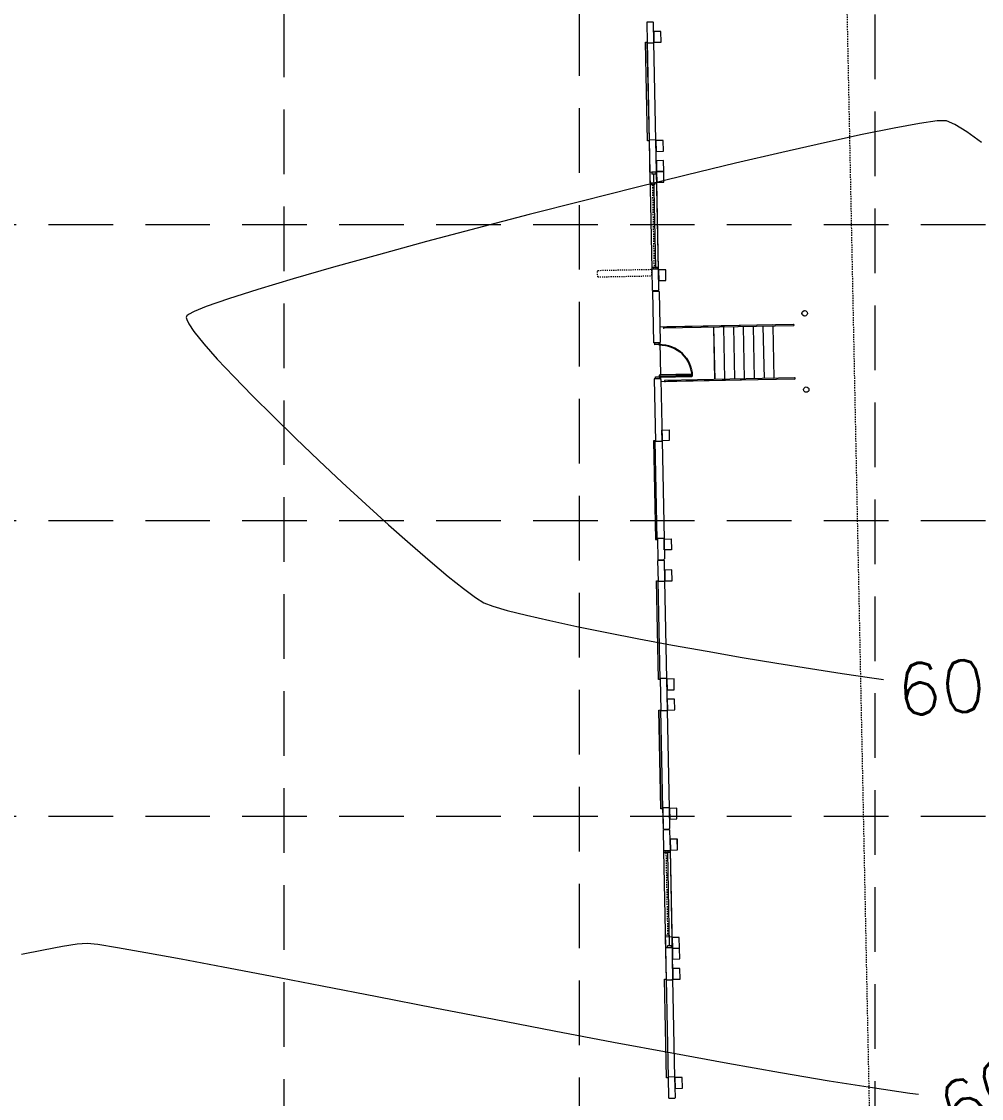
# Model space of a CAD drawing. Extents: x 2140663 to 2528301, y 336313 to 7007653.
# Drawn here: x 2527973.4 to 2528062.6, y 7006747.2 to 7006847.1 of the extents above; entities that cross this region are included whole.
import ezdxf

# ---------------------------------------------------------------- set-up
doc = ezdxf.new("R2010")
doc.units = 0
doc.header["$MEASUREMENT"] = 0
for name, pattern in [('HIDDEN', [0.375, 0.25, -0.125]), ('xdrc002ar$0$HIDDEN2', [0.1875, 0.125, -0.0625]), ('xdrc002pt$0$HIDDEN2', [0.1875, 0.125, -0.0625])]:
    doc.linetypes.add(name, pattern=pattern)
for name, color, linetype in [('1 EXISTING CONTOURS', 43, 'Continuous'), ('GRID', 254, 'HIDDEN'), ('xdrc002ar$0$BASE1$0$ADO', 8, 'Continuous'), ('xdrc002ar$0$BASE1$0$AFL', 1, 'Continuous'), ('xdrc002ar$0$BASE1$0$AFLHR', 7, 'Continuous'), ('xdrc002ar$0$BASE1$0$AFLST', 1, 'Continuous'), ('xdrc002ar$0$BASE1$0$awa', 7, 'Continuous'), ('xdrc002ar$0$BASE1$0$awaWING', 1, 'xdrc002ar$0$HIDDEN2'), ('xdrc002ar$0$WINDOWS', 8, 'Continuous'), ('xdrc002ar$0$XR3$0$BASE1$0$ADO', 3, 'Continuous'), ('xdrc002ar$0$XR3$0$BASE1$0$AFL', 1, 'Continuous'), ('xdrc002ar$0$XR3$0$BASE1$0$AFLHR', 2, 'Continuous'), ('xdrc002ar$0$XR3$0$BASE1$0$AFLST', 2, 'Continuous'), ('xdrc002ar$0$XR3$0$BASE1$0$awa', 4, 'Continuous'), ('xdrc002ar$0$XR3$0$WINDOWS', 2, 'Continuous'), ('xdrc002pt$0$V-ESMT-STRM-N', 2, 'xdrc002pt$0$HIDDEN2')]:
    doc.layers.add(name, color=color, linetype=linetype)
doc.styles.add('L200', font='simplex', dxfattribs={"height": 12})

# ---------------------------------------------------------------- blocks, each defined once
blk = doc.blocks.new('xdrc002ar$0$XR3$0$A$C228123AE')
at = {"layer": 'xdrc002ar$0$XR3$0$BASE1$0$ADO', "lineweight": 0}
for points in [[(22.61683327611536, 15.75429074559361), (22.61683327611536, 17.50429074559361), (132.6168332761154, 17.50429074559361), (132.6168332761154, 15.75429074559361)], [(166.6168332761154, 15.75429074559361), (166.6168332761154, 17.50429074559361), (276.6168332761154, 17.50429074559361), (276.6168332761154, 15.75429074559361)]]:
    blk.add_lwpolyline(points, close=True, dxfattribs=at)
at = {"layer": 'xdrc002ar$0$XR3$0$BASE1$0$AFL', "lineweight": 0}
for p, q in [((22.86683327844366, 8.004440076649189), (132.3668332770467, 8.004440076649189)), ((166.866833277978, 8.004440076649189), (276.366833276581, 8.004440076649189))]:
    blk.add_line(p, q, dxfattribs=at)
for points in [[(10.86683327844366, 8.004440078511834), (10.86683327844366, 0.004440078511834145), (22.86683327844366, 0.004440078511834145), (22.86683327844366, 8.004440078511834)], [(132.3668332770467, 8.004440078511834), (132.3668332770467, 0.004440078511834145), (144.3668332770467, 0.004440078511834145), (144.3668332770467, 8.004440078511834)], [(154.866833277978, 8.004440077580512), (154.866833277978, 0.00444007758051157), (166.866833277978, 0.00444007758051157), (166.866833277978, 8.004440077580512)], [(276.366833276581, 8.004440077580512), (276.366833276581, 0.00444007758051157), (288.366833276581, 0.00444007758051157), (288.366833276581, 8.004440077580512)]]:
    blk.add_lwpolyline(points, close=True, dxfattribs=at)
at = {"layer": 'xdrc002ar$0$XR3$0$BASE1$0$awa', "lineweight": 0}
for p, q in [((-0.008166723418980837, 15.25444007758051), (23.61683327611536, 15.25444007664919)), ((-0.008166723418980837, 15.25444007758051), (-0.008166723418980837, 8.754440076649189)), ((23.61683327658102, 8.754440076649189), (23.61683327611536, 15.25444007664919)), ((131.6168332770467, 8.754440078511834), (131.616833276581, 15.25444007851183)), ((131.6168332761154, 15.25444007758051), (167.6168332756497, 15.25444007571787)), ((167.616833276581, 8.754440076649189), (167.6168332756497, 15.25444007851183)), ((275.616833276581, 8.754440077580512), (275.6168332756497, 15.25444007758051)), ((275.6168332761154, 15.25444007664919), (299.241833276581, 15.25444007758051)), ((299.241833276581, 15.25444007758051), (299.241833276581, 8.754440077580512)), ((0.7418332765810192, 8.004440076649189), (-0.008166723418980837, 8.754440076649189)), ((0.7418332765810192, 8.004440076649189), (22.86683327658102, 8.004440076649189)), ((23.61683327658102, 8.754440076649189), (22.86683327658102, 8.004440076649189)), ((131.6168332770467, 8.754440078511834), (132.3668332770467, 8.004440078511834)), ((132.3668332770467, 8.004440078511834), (166.866833277978, 8.004440076649189)), ((166.866833276581, 8.004440076649189), (167.616833276581, 8.754440076649189)), ((276.366833276581, 8.004440077580512), (275.616833276581, 8.754440077580512)), ((276.366833276581, 8.004440077580512), (298.491833276581, 8.004440077580512)), ((299.241833276581, 8.754440077580512), (298.491833276581, 8.004440077580512))]:
    blk.add_line(p, q, dxfattribs=at)
blk = doc.blocks.new('xdrc002ar$0$XR3$0$A$C65600574')
at = {"layer": 'xdrc002ar$0$XR3$0$BASE1$0$awa', "lineweight": 0}
blk.add_line((107.9999999990687, -6.499690967611969), (107.9999999897555, -1.999690865166485), dxfattribs=at)
at = {"layer": 'xdrc002ar$0$XR3$0$WINDOWS', "linetype": 'Continuous', "lineweight": 0}
for p, q in [((9.313225746154785e-09, -1.999690865166485), (2.000000009313226, -1.999690867960453)), ((4.656612873077393e-09, -6.499690865166485), (2.000000004656613, -6.499690867960453)), ((2.000000004656613, -6.49969086702913), (2.000000009313226, -1.999690867960453)), ((2.000000007916242, -4.248930997215211), (105.9999999920838, -4.248931059613824)), ((107.9999999897555, -1.999690865166485), (105.9999999897555, -1.999690867960453)), ((105.9999999944121, -6.49969086702913), (105.9999999897555, -1.999690867960453)), ((107.9999999944121, -6.499690865166485), (105.9999999944121, -6.499690867960453))]:
    blk.add_line(p, q, dxfattribs=at)
blk = doc.blocks.new('xdrc002ar$0$XR3$0$BASE1$0$36D')
at = {"layer": 'xdrc002ar$0$XR3$0$BASE1$0$ADO'}
blk.add_lwpolyline([(-1.75, 1.000444171950221e-11), (0, 1.000444171950221e-11), (0, -35.99999999999), (-1.75, -35.99999999999)], close=True, dxfattribs=at)
blk.add_arc((0, 1.000444171950221e-11), 36, 180, 270, dxfattribs=at)
blk = doc.blocks.new('xdrc002ar$0$BASE1$0$36D')
at = {"layer": 'xdrc002ar$0$BASE1$0$ADO'}
blk.add_lwpolyline([(-1.75, 1.000444171950221e-11), (0, 1.000444171950221e-11), (0, -35.99999999999), (-1.75, -35.99999999999)], close=True, dxfattribs=at)
blk.add_arc((0, 1.000444171950221e-11), 36, 180, 270, dxfattribs=at)

msp = doc.modelspace()

# ---------------------------------------------------------------- linework, layer by layer
at = {"layer": '1 EXISTING CONTOURS', "color": 43, "lineweight": 0}
for points, elevation in [([(2528058.469357654, 7006837.916494725), (2528056.812207782, 7006837.688870667)], 606), ([(2528059.344188966, 7006837.92386688), (2528058.469357654, 7006837.916494725)], 606), ([(2528062.576106706, 7006835.929744084), (2528061.211962112, 7006836.910076361)], 606), ([(2528047.989492039, 7006835.896811062), (2528044.045713166, 7006835.000503375)], 606), ([(2528044.045713166, 7006835.000503375), (2528039.740938355, 7006833.990105775)], 606), ([(2528039.740938355, 7006833.990105775), (2528035.159432131, 7006832.886850663)], 606), ([(2528025.503283542, 7006830.486697485), (2528020.597170226, 7006829.232264216)], 606), ([(2528020.597170226, 7006829.232264216), (2528015.751383597, 7006827.969903026)], 606), ([(2528015.751383597, 7006827.969903026), (2528011.050188178, 7006826.72084631)], 606), ([(2528011.050188178, 7006826.72084631), (2528006.577848495, 7006825.50632647)], 606), ([(2528006.577848495, 7006825.50632647), (2528002.418629071, 7006824.347575899)], 606), ([(2528002.418629071, 7006824.347575899), (2527998.656794433, 7006823.265826999)], 606), ([(2527988.961253383, 7006819.959025569), (2527988.790298659, 7006819.815220142)], 606), ([(2527989.471724145, 7006820.231806047), (2527988.961253383, 7006819.959025569)], 606), ([(2527990.598244474, 7006820.694914296), (2527989.471724145, 7006820.231806047)], 606), ([(2527988.75765138, 7006819.755241473), (2527988.749739907, 7006819.682333939)], 606), ([(2527990.379497868, 7006817.2322403), (2527991.628526522, 7006815.819768663)], 606), ([(2527991.628526522, 7006815.819768663), (2527993.152547796, 7006814.193396783)], 606), ([(2527993.152547796, 7006814.193396783), (2527994.904033315, 7006812.396225889)], 606), ([(2528005.409931445, 7006802.356929182), (2528007.52810655, 7006800.44008999)], 606), ([(2528014.47317939, 7006794.512841332), (2528015.589898828, 7006793.681562333)], 606), ([(2528016.363742006, 7006793.196699058), (2528017.194107467, 7006792.876540331)], 606), ([(2528018.533677299, 7006792.486438346), (2528020.322233344, 7006792.037029636)], 606), ([(2528020.322233344, 7006792.037029636), (2528022.499557449, 7006791.538950742)], 606), ([(2528022.499557449, 7006791.538950742), (2528025.005431458, 7006791.002838201)], 606), ([(2528025.005431458, 7006791.002838201), (2528027.779637216, 7006790.439328548)], 606), ([(2528030.761956569, 7006789.859058323), (2528033.892171362, 7006789.272664062)], 606), ([(2528033.892171362, 7006789.272664062), (2528037.110063439, 7006788.690782306)], 606), ([(2528043.568006828, 7006787.583102449), (2528046.68762183, 7006787.078577424)], 606), ([(2527973.449915485, 7006760.567152503), (2527975.497951458, 7006760.983681916)], 605), ([(2527978.607450058, 7006761.518415674), (2527979.54019655, 7006761.59501783)], 605), ([(2527988.279749741, 7006760.13514851), (2527992.164510129, 7006759.398434734)], 605), ([(2528001.3505702, 7006757.624990198), (2528006.47378211, 7006756.629996226)], 605), ([(2528006.47378211, 7006756.629996226), (2528011.831723418, 7006755.590645641)], 605), ([(2528039.025834898, 7006750.458937296), (2528043.92223097, 7006749.591683296)], 605), ([(2528048.43004923, 7006748.826151435), (2528052.460245792, 7006748.183210109)], 605), ([(2528055.923776767, 7006747.683727709), (2528056.739028504, 7006747.58641534)], 605)]:
    msp.add_lwpolyline(points, dxfattribs=dict(at, elevation=elevation))
at = {"layer": '1 EXISTING CONTOURS', "color": 43, "lineweight": 0, "extrusion": (-0.395541513980345, -0.9184480990878781, 0), "elevation": -7435369.392225053}
msp.add_lwpolyline([(-449603.1387319579, 606.0000000000007), (-449603.9815695006, 606.0000000000007)], dxfattribs=at)
at = {"layer": '1 EXISTING CONTOURS', "color": 43, "lineweight": 0, "extrusion": (0.1994890393226957, -0.979900057755947, 0), "elevation": -6361681.082959706}
msp.add_lwpolyline([(3875027.942560428, 606.0000000000007), (3875024.912666309, 606.0000000000007)], dxfattribs=at)
at = {"layer": '1 EXISTING CONTOURS', "color": 43, "lineweight": 0, "extrusion": (0.1782483009782826, -0.9839855401368233, 0), "elevation": -6444005.136381849}
msp.add_lwpolyline([(3736528.261128644, 606.0000000000007), (3736525.867593562, 606.0000000000007)], dxfattribs=at)
at = {"layer": '1 EXISTING CONTOURS', "color": 43, "lineweight": 0, "extrusion": (0.5282499057566573, 0.8490889453220332, 0), "elevation": 7284875.858986277}
msp.add_lwpolyline([(1554812.109225655, 606), (1554813.397277529, 606)], dxfattribs=at)
at = {"layer": '1 EXISTING CONTOURS', "color": 43, "lineweight": 0, "extrusion": (0.2125464299911935, -0.9771509684270895, 0), "elevation": -6309408.907165677}
msp.add_lwpolyline([(3959566.076889015, 606.0000000000007), (3959562.496563636, 606.0000000000007)], dxfattribs=at)
at = {"layer": '1 EXISTING CONTOURS', "color": 43, "lineweight": 0, "extrusion": (0.2389707924611746, -0.9710267557335782, 0), "elevation": -6199695.640666732}
msp.add_lwpolyline([(4129218.186857523, 606), (4129213.27043984, 606)], dxfattribs=at)
at = {"layer": '1 EXISTING CONTOURS', "color": 43, "lineweight": 0, "extrusion": (0.243419765216702, -0.9699210369415883, 0), "elevation": -6180700.916860443}
msp.add_lwpolyline([(4157591.18312504, 606), (4157586.149544686, 606)], dxfattribs=at)
at = {"layer": '1 EXISTING CONTOURS', "color": 43, "lineweight": 0, "extrusion": (0.2872030079934723, -0.9578697365505927, 0), "elevation": -5985575.137259455}
msp.add_lwpolyline([(4433874.125808094, 606.0000000000003), (4433870.701349419, 606.0000000000003)], dxfattribs=at)
at = {"layer": '1 EXISTING CONTOURS', "color": 43, "lineweight": 0, "extrusion": (0.303336439093333, -0.9528835210654956, 0), "elevation": -5909852.372264776}
msp.add_lwpolyline([(4534309.656176969, 606), (4534306.807695035, 606)], dxfattribs=at)
at = {"layer": '1 EXISTING CONTOURS', "color": 43, "lineweight": 0, "extrusion": (0.3307238692828384, -0.9437275678322576, 0), "elevation": -5776463.020486152}
msp.add_lwpolyline([(4703059.457547735, 606.0000000000003), (4703057.270377196, 606.0000000000003)], dxfattribs=at)
at = {"layer": '1 EXISTING CONTOURS', "color": 43, "lineweight": 0, "extrusion": (0.9802727937147045, 0.1976493104029672, 0), "elevation": 3863011.672518124}
msp.add_lwpolyline([(6368939.471964117, 606.0000000000007), (6368939.277332122, 606.0000000000007)], dxfattribs=at)
at = {"layer": '1 EXISTING CONTOURS', "color": 43, "lineweight": 0, "extrusion": (0.8783160502518352, -0.4780804491610335, 0), "elevation": -1129450.435074842}
msp.add_lwpolyline([(7362784.32127049, 606.0000000000003), (7362784.252982237, 606.0000000000003)], dxfattribs=at)
at = {"layer": '1 EXISTING CONTOURS', "color": 43, "lineweight": 0, "extrusion": (0.9025329569795442, 0.4306207862676397, 0), "elevation": 5298875.31491623}
msp.add_lwpolyline([(5235280.995068601, 606), (5235280.559117789, 606)], dxfattribs=at)
at = {"layer": '1 EXISTING CONTOURS', "color": 43, "lineweight": 0, "extrusion": (0.8301732505799664, 0.5575054923689028, 0), "elevation": 6005008.956800761}
msp.add_lwpolyline([(4407506.048146497, 606.0000000000003), (4407505.192456376, 606.0000000000003)], dxfattribs=at)
at = {"layer": '1 EXISTING CONTOURS', "color": 43, "lineweight": 0, "extrusion": (0.7801662711699942, 0.6255722095239744, 0), "elevation": 6355522.965629695}
msp.add_lwpolyline([(3885043.426545037, 606.0000000000007), (3885041.945488743, 606.0000000000007)], dxfattribs=at)
at = {"layer": '1 EXISTING CONTOURS', "color": 43, "lineweight": 0, "extrusion": (-0.7059042281162788, -0.7083072925839184, 0), "elevation": -6747498.609427723}
msp.add_lwpolyline([(-3155541.269971629, 606), (-3155538.543158834, 606)], dxfattribs=at)
at = {"layer": '1 EXISTING CONTOURS', "color": 43, "lineweight": 0, "extrusion": (-0.6976073526579867, -0.7164802729437255, 0), "elevation": -6783790.658892291}
msp.add_lwpolyline([(-3076742.640832301, 606), (-3076739.760321895, 606)], dxfattribs=at)
at = {"layer": '1 EXISTING CONTOURS', "color": 43, "lineweight": 0, "extrusion": (0.6904618505843766, 0.723368808345783, 0), "elevation": 6813993.485660556}
msp.add_lwpolyline([(3009258.38601398, 606), (3009255.415595604, 606)], dxfattribs=at)
at = {"layer": '1 EXISTING CONTOURS', "color": 43, "lineweight": 0, "extrusion": (-0.6839277360291758, -0.7295497597080038, 0), "elevation": -6840783.966847774}
msp.add_lwpolyline([(-2947846.688319182, 606.0000000000007), (-2947843.691870049, 606.0000000000007)], dxfattribs=at)
at = {"layer": '1 EXISTING CONTOURS', "color": 43, "lineweight": 0, "extrusion": (-0.6775756898384372, -0.7354530471348706, 0), "elevation": -6866089.153624962}
msp.add_lwpolyline([(-2888412.617209197, 606.0000000000007), (-2888409.65865036, 606.0000000000007)], dxfattribs=at)
at = {"layer": '1 EXISTING CONTOURS', "color": 43, "lineweight": 0, "extrusion": (-0.6636679145992285, -0.7480273384920575, 0), "elevation": -6919035.768815117}
msp.add_lwpolyline([(-2759169.893150052, 606), (-2759167.202151183, 606)], dxfattribs=at)
at = {"layer": '1 EXISTING CONTOURS', "color": 43, "lineweight": 0, "extrusion": (0.6548759134949126, 0.7557364209327243, 0), "elevation": 6950825.494608587}
msp.add_lwpolyline([(2678074.78668336, 606), (2678072.325272327, 606)], dxfattribs=at)
at = {"layer": '1 EXISTING CONTOURS', "color": 43, "lineweight": 0, "extrusion": (-0.6433277795819244, -0.7655908620263117, 0), "elevation": -6990679.749121169}
msp.add_lwpolyline([(-2572244.755290101, 606), (-2572242.587177976, 606)], dxfattribs=at)
at = {"layer": '1 EXISTING CONTOURS', "color": 43, "lineweight": 0, "extrusion": (0.6263564014302082, 0.7795368229836226, 0), "elevation": 7045492.382023539}
msp.add_lwpolyline([(2418072.037163718, 606.0000000000003), (2418070.225745346, 606.0000000000003)], dxfattribs=at)
at = {"layer": '1 EXISTING CONTOURS', "color": 43, "lineweight": 0, "extrusion": (-0.5309524418168107, -0.8474016193805428, 0), "elevation": -7279824.362829027}
msp.add_lwpolyline([(-1578029.709832597, 606), (-1578028.796637294, 606)], dxfattribs=at)
at = {"layer": '1 EXISTING CONTOURS', "color": 43, "lineweight": 0, "extrusion": (0.2795997642040925, 0.9601166449223844, 0), "elevation": 7434171.479666304}
msp.add_lwpolyline([(-468093.7506049706, 606), (-468095.1458206852, 606)], dxfattribs=at)
at = {"layer": '1 EXISTING CONTOURS', "color": 43, "lineweight": 0, "extrusion": (-0.1909885226922278, -0.9815922698350066, 0), "elevation": -7360635.622556556}
msp.add_lwpolyline([(1143275.971598661, 606), (1143279.009845237, 606)], dxfattribs=at)
at = {"layer": '1 EXISTING CONTOURS', "color": 43, "lineweight": 0, "extrusion": (-0.1720257941608993, -0.9850924454807845, 0), "elevation": -7337222.197896738}
msp.add_lwpolyline([(1285001.869969134, 606.0000000000003), (1285005.164432737, 606.0000000000003)], dxfattribs=at)
at = {"layer": '1 EXISTING CONTOURS', "color": 43, "lineweight": 0, "extrusion": (-0.1660458892273121, -0.9861180267446241, 0), "elevation": -7329290.787522803}
msp.add_lwpolyline([(1329497.802127085, 606), (1329501.059944197, 606)], dxfattribs=at)
at = {"layer": '1 EXISTING CONTOURS', "color": 43, "lineweight": 0, "extrusion": (-0.1524132704214279, -0.9883168494968831, 0), "elevation": -7310233.594033611}
msp.add_lwpolyline([(1430583.80389885, 606), (1430586.805385336, 606)], dxfattribs=at)
at = {"layer": '1 EXISTING CONTOURS', "color": 43, "lineweight": 0, "extrusion": (-0.1437053665898211, -0.9896205169726855, 0), "elevation": -7297354.100592522}
msp.add_lwpolyline([(1494896.965561747, 606.0000000000007), (1494899.747442408, 606.0000000000007)], dxfattribs=at)
at = {"layer": '1 EXISTING CONTOURS', "color": 43, "lineweight": 0, "extrusion": (-0.132500010822458, -0.9911830038555184, 0), "elevation": -7279974.38553467}
msp.add_lwpolyline([(1577363.328563503, 606.0000000000007), (1577364.396789707, 606.0000000000007)], dxfattribs=at)
at = {"layer": '1 EXISTING CONTOURS', "color": 43, "lineweight": 0, "extrusion": (0.1830078800407747, -0.9831114462984254, 0), "elevation": -6425787.487859793}
msp.add_lwpolyline([(3767574.121574081, 605.0000000000003), (3767575.892106696, 605.0000000000003)], dxfattribs=at)
at = {"layer": '1 EXISTING CONTOURS', "color": 43, "lineweight": 0, "extrusion": (0.1521399214380622, -0.9883589653080607, 0), "elevation": -6540589.097767099}
msp.add_lwpolyline([(3564557.082736808, 605), (3564558.467727249, 605)], dxfattribs=at)
at = {"layer": '1 EXISTING CONTOURS', "color": 43, "lineweight": 0, "extrusion": (-0.1009957674745579, -0.994886855352017, 0), "elevation": -7226250.243290704}
msp.add_lwpolyline([(1807400.3503403, 605.0000000000007), (1807401.34228955, 605.0000000000007)], dxfattribs=at)
at = {"layer": '1 EXISTING CONTOURS', "color": 43, "lineweight": 0, "extrusion": (-0.1556051602164659, -0.9878193327294258, 0), "elevation": -7314781.279361723}
msp.add_lwpolyline([(1406899.792404654, 605), (1406901.660067919, 605)], dxfattribs=at)
at = {"layer": '1 EXISTING CONTOURS', "color": 43, "lineweight": 0, "extrusion": (-0.1733860796243019, -0.9848539320084554, 0), "elevation": -7338953.275455813}
msp.add_lwpolyline([(1274818.52303729, 605), (1274821.177143161, 605)], dxfattribs=at)
at = {"layer": '1 EXISTING CONTOURS', "color": 43, "lineweight": 0, "extrusion": (-0.1817747382464707, -0.983340197762416, 0), "elevation": -7349553.304812411}
msp.add_lwpolyline([(1212217.155767641, 605.0000000000007), (1212220.505427754, 605.0000000000007)], dxfattribs=at)
at = {"layer": '1 EXISTING CONTOURS', "color": 43, "lineweight": 0, "extrusion": (-0.1888677987159429, -0.9820025227096895, 0), "elevation": -7358111.720564917}
msp.add_lwpolyline([(1159143.459224663, 605), (1159147.926241139, 605)], dxfattribs=at)
at = {"layer": '1 EXISTING CONTOURS', "color": 43, "lineweight": 0, "extrusion": (-0.1901885828418541, -0.981747575987131, 0), "elevation": -7359664.308150715}
msp.add_lwpolyline([(1149249.006332571, 605.0000000000003), (1149253.895001246, 605.0000000000003)], dxfattribs=at)
at = {"layer": '1 EXISTING CONTOURS', "color": 43, "lineweight": 0, "extrusion": (-0.1896127465924316, -0.9818589543970532, 0), "elevation": -7358988.98477828}
msp.add_lwpolyline([(1153580.88155514, 605.0000000000007), (1153586.486868199, 605.0000000000007)], dxfattribs=at)
at = {"layer": '1 EXISTING CONTOURS', "color": 43, "lineweight": 0, "extrusion": (-0.1881960332436552, -0.9821314846146381, 0), "elevation": -7357317.061209376}
msp.add_lwpolyline([(1164202.010653804, 605), (1164207.672083596, 605)], dxfattribs=at)
at = {"layer": '1 EXISTING CONTOURS', "color": 43, "lineweight": 0, "extrusion": (-0.1861314783274693, -0.9825248458820932, 0), "elevation": -7354854.004534693}
msp.add_lwpolyline([(1179667.925681166, 605.0000000000007), (1179673.551865793, 605.0000000000007)], dxfattribs=at)
at = {"layer": '1 EXISTING CONTOURS', "color": 43, "lineweight": 0, "extrusion": (-0.1833028977774906, -0.9830564824395266, 0), "elevation": -7351428.318239006}
msp.add_lwpolyline([(1200836.707793924, 605.0000000000003), (1200842.207396571, 605.0000000000003)], dxfattribs=at)
at = {"layer": '1 EXISTING CONTOURS', "color": 43, "lineweight": 0, "extrusion": (-0.1795072866827027, -0.9837566437019951, 0), "elevation": -7346738.740897176}
msp.add_lwpolyline([(1229207.142133482, 605.0000000000007), (1229212.423856386, 605.0000000000007)], dxfattribs=at)
at = {"layer": '1 EXISTING CONTOURS', "color": 43, "lineweight": 0, "extrusion": (-0.1674260273358228, -0.9858846410055006, 0), "elevation": -7331107.15664173}
msp.add_lwpolyline([(1319247.426042385, 605.0000000000003), (1319251.998401131, 605.0000000000003)], dxfattribs=at)
at = {"layer": '1 EXISTING CONTOURS', "color": 43, "lineweight": 0, "extrusion": (-0.1427353046282902, -0.9897608967890524, 0), "elevation": -7295847.703418585}
msp.add_lwpolyline([(1502057.133798432, 605), (1502060.633159729, 605)], dxfattribs=at)
at = {"layer": 'GRID', "color": 253, "linetype": 'HIDDEN', "lineweight": 0, "ltscale": 24}
for p, q in [((2527997.886483418, 7006031.983717573), (2527997.756595209, 7007624.562990395)), ((2528025.314863435, 7006032.117452909), (2528025.21406728, 7007624.562990395)), ((2528052.75125109, 7006031.787906426), (2528052.67153935, 7007624.562990395)), ((2527228.947377252, 7006828.296300367), (2528272.331315909, 7006828.296300367)), ((2527228.947377252, 7006800.838828297), (2528272.331315909, 7006800.838828297)), ((2527228.947377252, 7006773.381356229), (2528272.331315909, 7006773.381356229))]:
    msp.add_line(p, q, dxfattribs=at)
at = {"layer": 'xdrc002ar$0$BASE1$0$ADO', "color": 7, "lineweight": 0}
for points in [[(2528031.709984405, 7006836.063790039), (2528031.564181173, 7006836.060830049), (2528031.378124644, 7006845.225604652), (2528031.523927876, 7006845.228564642)], [(2528032.236359329, 7006817.319932267), (2528032.632110959, 7006817.327966526), (2528032.635493805, 7006817.161334261), (2528032.239742175, 7006817.153300001)], [(2528032.300633403, 7006814.153919222), (2528032.696385032, 7006814.161953481), (2528032.699767879, 7006813.995321216), (2528032.304016248, 7006813.987286957)], [(2528032.274918787, 7006808.236245873), (2528032.129115555, 7006808.233285883), (2528032.315172084, 7006799.068511279), (2528032.460975316, 7006799.07147127)], [(2528033.47582911, 7006749.081791617), (2528033.330025878, 7006749.078831627), (2528033.14396935, 7006758.243606229), (2528033.289772581, 7006758.246566219)]]:
    msp.add_lwpolyline(points, close=True, dxfattribs=at)
at = {"layer": 'xdrc002ar$0$BASE1$0$ADO', "lineweight": 0}
for points in [[(2528032.72483731, 7006786.074154662), (2528032.579034077, 7006786.071194671), (2528032.392977559, 7006795.23596934), (2528032.538780792, 7006795.238929331)], [(2528032.968402206, 7006774.076631458), (2528032.822598973, 7006774.073671468), (2528032.636542455, 7006783.238446137), (2528032.782345688, 7006783.241406128)]]:
    msp.add_lwpolyline(points, close=True, dxfattribs=at)
at = {"layer": 'xdrc002ar$0$BASE1$0$AFL', "color": 7, "lineweight": 0}
for p, q in [((2528032.816270305, 7006846.234168862), (2528032.149741244, 7006846.220637478)), ((2528032.149741244, 7006846.220637478), (2528032.170038319, 7006845.220843885)), ((2528032.836567381, 7006845.234375269), (2528032.816270305, 7006846.234168862)), ((2528032.170038319, 7006845.220843885), (2528032.836567381, 7006845.234375269)), ((2528032.355249137, 7006836.097727348), (2528032.170038319, 7006845.220843885)), ((2528033.021778198, 7006836.111258731), (2528032.355249137, 7006836.097727348)), ((2528032.355249137, 7006836.097727348), (2528032.375546213, 7006835.097933755)), ((2528033.042075274, 7006835.111465139), (2528033.021778198, 7006836.111258731)), ((2528032.375546213, 7006835.097933755), (2528033.042075274, 7006835.111465139)), ((2528033.080132292, 7006833.236852152), (2528032.41360323, 7006833.223320769)), ((2528032.41360323, 7006833.223320769), (2528032.433900306, 7006832.223527175)), ((2528033.100429367, 7006832.237058559), (2528033.080132292, 7006833.236852152)), ((2528032.433900306, 7006832.223527175), (2528033.100429367, 7006832.237058559)), ((2528033.265343109, 7006824.113735615), (2528032.598814047, 7006824.100204231)), ((2528032.598814047, 7006824.100204231), (2528032.619111123, 7006823.100410638)), ((2528033.285640185, 7006823.113942022), (2528033.265343109, 7006824.113735615)), ((2528032.619111123, 7006823.100410638), (2528033.285640185, 7006823.113942022)), ((2528032.900732154, 7006809.228318708), (2528033.567261217, 7006809.241850092)), ((2528032.92102923, 7006808.228525116), (2528032.900732154, 7006809.228318708)), ((2528033.567261217, 7006809.241850092), (2528033.587558293, 7006808.2420565)), ((2528033.587558293, 7006808.2420565), (2528032.92102923, 7006808.228525116)), ((2528032.92102923, 7006808.228525116), (2528033.106240048, 7006799.105408578)), ((2528033.106240048, 7006799.105408578), (2528033.77276911, 7006799.118939962)), ((2528033.126537123, 7006798.105614985), (2528033.106240048, 7006799.105408578)), ((2528033.77276911, 7006799.118939962), (2528033.793066186, 7006798.119146369)), ((2528033.793066186, 7006798.119146369), (2528033.126537123, 7006798.105614985)), ((2528033.370102046, 7006786.10809197), (2528033.18489124, 7006795.231208572)), ((2528033.613666942, 7006774.110568766), (2528033.428456136, 7006783.233685369)), ((2528034.338550099, 7006771.249693557), (2528033.672021037, 7006771.236162173)), ((2528033.672021037, 7006771.236162173), (2528033.692318114, 7006770.236368579)), ((2528034.358847175, 7006770.249899963), (2528034.338550099, 7006771.249693557)), ((2528033.692318114, 7006770.236368579), (2528034.358847175, 7006770.249899963)), ((2528034.523760917, 7006762.12657702), (2528033.857231855, 7006762.113045636)), ((2528033.857231855, 7006762.113045636), (2528033.877528931, 7006761.113252043)), ((2528034.544057992, 7006761.126783427), (2528034.523760917, 7006762.12657702)), ((2528033.877528931, 7006761.113252043), (2528034.544057992, 7006761.126783427)), ((2528034.58211501, 7006759.25217044), (2528033.915585948, 7006759.238639056)), ((2528033.915585948, 7006759.238639056), (2528033.935883024, 7006758.238845462)), ((2528034.602412086, 7006758.252376846), (2528034.58211501, 7006759.25217044)), ((2528033.935883024, 7006758.238845462), (2528034.602412086, 7006758.252376846)), ((2528034.121093841, 7006749.115728927), (2528033.935883024, 7006758.238845462)), ((2528034.787622903, 7006749.129260311), (2528034.121093841, 7006749.115728927)), ((2528034.121093841, 7006749.115728927), (2528034.141390917, 7006748.115935333)), ((2528034.807919979, 7006748.129466717), (2528034.787622903, 7006749.129260311)), ((2528034.141390917, 7006748.115935333), (2528034.807919979, 7006748.129466717))]:
    msp.add_line(p, q, dxfattribs=at)
for points in [[(2528033.18489124, 7006795.231208572), (2528033.851420307, 7006795.244739955), (2528033.831123232, 7006796.244533556), (2528033.164594165, 7006796.231002172)], [(2528033.390399121, 7006785.10829837), (2528034.056928188, 7006785.121829753), (2528034.036631113, 7006786.121623353), (2528033.370102046, 7006786.10809197)], [(2528033.428456136, 7006783.233685369), (2528034.094985202, 7006783.247216752), (2528034.074688128, 7006784.247010352), (2528033.408159061, 7006784.233478969)], [(2528033.633964017, 7006773.110775166), (2528034.300493084, 7006773.124306549), (2528034.280196009, 7006774.12410015), (2528033.613666942, 7006774.110568766)]]:
    msp.add_lwpolyline(points, close=True, dxfattribs=at)
at = {"layer": 'xdrc002ar$0$BASE1$0$AFLHR', "color": 7, "lineweight": 0}
for p, q in [((2528043.20448895, 7006819.001232425), (2528032.706656223, 7006818.788113128)), ((2528045.123297138, 7006818.915160955), (2528033.101771949, 7006818.671108772)), ((2528045.120760004, 7006819.040135154), (2528033.352099899, 7006818.801216452)), ((2528043.307665753, 7006813.918948327), (2528032.809833025, 7006813.70582903)), ((2528045.221399671, 7006814.082825255), (2528033.19987153, 7006813.838773011)), ((2528045.223936806, 7006813.957851056), (2528033.455276702, 7006813.718932354))]:
    msp.add_line(p, q, dxfattribs=at)
for centre, start, end in [((2528045.122028571, 7006818.977648053), 271.1630171137709, 91.16301711377088), ((2528033.100503382, 7006818.73359587), 91.16301711377088, 271.1630171137709), ((2528033.20114305, 7006813.776285972), 91.16301711377088, 271.1630171137709), ((2528045.222668238, 7006814.020338155), 271.1630171137709, 91.16301711377088)]:
    msp.add_arc(centre, 0.06249997500000001, start, end, dxfattribs=at)
at = {"layer": 'xdrc002ar$0$BASE1$0$AFLST', "color": 7, "lineweight": 0}
for p, q in [((2528041.374071164, 7006818.839046921), (2528041.472173697, 7006814.00671122)), ((2528042.290548624, 7006818.857652573), (2528042.388651157, 7006814.025316873)), ((2528043.207026084, 7006818.876258226), (2528043.305128618, 7006814.043922526)), ((2528037.708161323, 7006818.764624309), (2528037.806263857, 7006813.932288609)), ((2528038.624638783, 7006818.783229962), (2528038.722741317, 7006813.950894262)), ((2528039.541116244, 7006818.801835614), (2528039.639218777, 7006813.969499914)), ((2528040.457593704, 7006818.820441267), (2528040.555696237, 7006813.988105567)), ((2528032.797570209, 7006814.309870993), (2528032.734987559, 7006817.392567905)), ((2528032.805181612, 7006813.934948395), (2528032.800530198, 7006814.16406776))]:
    msp.add_line(p, q, dxfattribs=at)
for centre in [(2528046.165437717, 7006820.061549083), (2528046.309208671, 7006812.979677799)]:
    msp.add_circle(centre, 0.2499999000000001, dxfattribs=at)
at = {"layer": 'xdrc002ar$0$BASE1$0$awa', "color": 7, "lineweight": 0}
for p, q in [((2528031.527305056, 7006847.114437604), (2528032.068859919, 7006847.125431853)), ((2528031.567264924, 7006845.146093968), (2528031.527305056, 7006847.114437604)), ((2528032.068859919, 7006847.125431853), (2528032.132615586, 7006847.064213322)), ((2528032.170038319, 7006845.220843885), (2528032.132615586, 7006847.064213322)), ((2528032.108819787, 7006845.157088218), (2528031.567264924, 7006845.146093968)), ((2528032.170038319, 7006845.220843885), (2528032.108819787, 7006845.157088218)), ((2528032.29149347, 7006836.158945881), (2528031.749938607, 7006836.147951632)), ((2528031.831126911, 7006832.14877726), (2528031.749938607, 7006836.147951632)), ((2528032.355249137, 7006836.097727348), (2528032.29149347, 7006836.158945881)), ((2528032.433900306, 7006832.223527175), (2528032.355249137, 7006836.097727348)), ((2528032.372681774, 7006832.159771509), (2528031.831126911, 7006832.14877726)), ((2528032.372656021, 7006832.159770986), (2528031.997733416, 7006832.15215958)), ((2528032.372681774, 7006832.159771509), (2528032.433900306, 7006832.223527175)), ((2528032.535058381, 7006824.161422764), (2528031.993503517, 7006824.150428515)), ((2528032.033463386, 7006822.182084878), (2528031.993503517, 7006824.150428515)), ((2528032.535058381, 7006824.161422764), (2528032.598814047, 7006824.100204231)), ((2528032.636236781, 7006822.256834794), (2528032.598814047, 7006824.100204231)), ((2528032.033463386, 7006822.182084878), (2528032.575018249, 7006822.193079127)), ((2528032.034731056, 7006822.119641952), (2528032.576285919, 7006822.130636202)), ((2528032.034731056, 7006822.119641952), (2528032.132214163, 7006817.317817989)), ((2528032.636236781, 7006822.256834794), (2528032.575018249, 7006822.193079127)), ((2528032.640041586, 7006822.069417669), (2528032.576285919, 7006822.130636202)), ((2528032.640041586, 7006822.069417669), (2528032.734987558, 7006817.392567905)), ((2528032.673769026, 7006817.328812238), (2528032.132214163, 7006817.317817989)), ((2528032.734987558, 7006817.392567905), (2528032.673769026, 7006817.328812238)), ((2528032.741425945, 7006813.996166928), (2528032.199871082, 7006813.985172678)), ((2528032.199871082, 7006813.985172678), (2528032.318255835, 7006808.153775198)), ((2528032.805181612, 7006813.934948395), (2528032.741425945, 7006813.996166928)), ((2528032.805181612, 7006813.934948395), (2528032.92102923, 7006808.228525116)), ((2528032.859810698, 7006808.164769448), (2528032.318255835, 7006808.153775198)), ((2528032.92102923, 7006808.228525116), (2528032.859810698, 7006808.164769448)), ((2528033.042484381, 7006799.166627111), (2528032.500929518, 7006799.155632862)), ((2528032.500929518, 7006799.155632862), (2528032.540889386, 7006797.187289226)), ((2528033.106240048, 7006799.105408578), (2528033.042484381, 7006799.166627111)), ((2528033.106240048, 7006799.105408578), (2528033.143662781, 7006797.262039141)), ((2528032.540889386, 7006797.187289226), (2528033.082444249, 7006797.198283475)), ((2528033.082444249, 7006797.198283475), (2528033.143662781, 7006797.262039141)), ((2528033.04958485, 7006772.1299623), (2528033.591139713, 7006772.140956549)), ((2528033.089544718, 7006770.161618663), (2528033.04958485, 7006772.1299623)), ((2528033.591139713, 7006772.140956549), (2528033.65489538, 7006772.079738016)), ((2528033.692318114, 7006770.236368579), (2528033.65489538, 7006772.079738016)), ((2528033.631099581, 7006770.172612913), (2528033.089544718, 7006770.161618663)), ((2528033.631073833, 7006770.17261239), (2528033.256151228, 7006770.165000985)), ((2528033.692318114, 7006770.236368579), (2528033.631099581, 7006770.172612913)), ((2528033.793476188, 7006762.174264169), (2528033.251921325, 7006762.163269918)), ((2528033.333109629, 7006758.164095546), (2528033.251921325, 7006762.163269918)), ((2528033.857231855, 7006762.113045636), (2528033.793476188, 7006762.174264169)), ((2528033.935883024, 7006758.238845462), (2528033.857231855, 7006762.113045636)), ((2528033.874664492, 7006758.175089797), (2528033.333109629, 7006758.164095546)), ((2528033.874664492, 7006758.175089797), (2528033.935883024, 7006758.238845462)), ((2528034.057338174, 7006749.176947458), (2528033.515783312, 7006749.165953209)), ((2528033.55574318, 7006747.197609573), (2528033.515783312, 7006749.165953209)), ((2528034.057338174, 7006749.176947458), (2528034.121093841, 7006749.115728927)), ((2528034.158516575, 7006747.272359489), (2528034.121093841, 7006749.115728927)), ((2528033.55574318, 7006747.197609573), (2528034.097298043, 7006747.208603822)), ((2528034.158516575, 7006747.272359489), (2528034.097298043, 7006747.208603822))]:
    msp.add_line(p, q, dxfattribs=at)
at = {"layer": 'xdrc002ar$0$BASE1$0$awa', "lineweight": 0}
for p, q in [((2528032.542157974, 7006797.124802307), (2528033.083712841, 7006797.135796556)), ((2528032.58211784, 7006795.156458656), (2528032.542157974, 7006797.124802307)), ((2528033.083712841, 7006797.135796556), (2528033.147468508, 7006797.074578023)), ((2528033.18489124, 7006795.231208572), (2528033.147468508, 7006797.074578023)), ((2528033.123672707, 7006795.167452905), (2528032.58211784, 7006795.156458656)), ((2528033.18489124, 7006795.231208572), (2528033.123672707, 7006795.167452905)), ((2528033.306346379, 7006786.169310503), (2528032.764791512, 7006786.158316254)), ((2528032.825682736, 7006783.158935453), (2528032.764791512, 7006786.158316254)), ((2528033.370102046, 7006786.10809197), (2528033.306346379, 7006786.169310503)), ((2528033.428456136, 7006783.233685369), (2528033.370102046, 7006786.10809197)), ((2528033.367237603, 7006783.169929702), (2528032.825682736, 7006783.158935453)), ((2528033.367237603, 7006783.169929702), (2528033.428456136, 7006783.233685369)), ((2528033.549911275, 7006774.171787299), (2528033.008356408, 7006774.16079305)), ((2528033.048316274, 7006772.1924494), (2528033.008356408, 7006774.16079305)), ((2528033.549911275, 7006774.171787299), (2528033.613666942, 7006774.110568766)), ((2528033.651089674, 7006772.267199316), (2528033.613666942, 7006774.110568766)), ((2528033.048316274, 7006772.1924494), (2528033.589871141, 7006772.203443648)), ((2528033.651089674, 7006772.267199316), (2528033.589871141, 7006772.203443648))]:
    msp.add_line(p, q, dxfattribs=at)
at = {"layer": 'xdrc002ar$0$BASE1$0$awaWING', "color": 7, "lineweight": 0, "ltscale": 0.5}
for p, q in [((2528026.994535552, 7006824.048943131), (2528026.933317019, 7006823.985187465)), ((2528026.944311269, 7006823.443632605), (2528026.933317019, 7006823.985187465)), ((2528026.994535552, 7006824.048943131), (2528031.868529318, 7006824.147891376)), ((2528031.932284985, 7006824.086672843), (2528031.868529318, 7006824.147891376)), ((2528031.932284985, 7006824.086672843), (2528031.943279235, 7006823.545117982)), ((2528026.944311269, 7006823.443632605), (2528031.943279235, 7006823.545117982))]:
    msp.add_line(p, q, dxfattribs=at)
at = {"layer": 'xdrc002ar$0$WINDOWS', "color": 7, "linetype": 'Continuous', "lineweight": 0}
for p, q in [((2528031.83108868, 7006832.148776886), (2528031.834471527, 7006831.982144621)), ((2528032.209394125, 7006831.989756024), (2528031.834471527, 7006831.982144621)), ((2528032.206011278, 7006832.156388291), (2528032.209394125, 7006831.989756024)), ((2528032.598814047, 7006824.100204231), (2528032.433900306, 7006832.223527175)), ((2528032.36500504, 7006824.324671812), (2528031.990082442, 7006824.317060409)), ((2528031.993465288, 7006824.150428144), (2528031.990082442, 7006824.317060409)), ((2528032.368387885, 7006824.158039547), (2528032.36500504, 7006824.324671812)), ((2528033.089671727, 7006770.153478988), (2528033.093054573, 7006769.986846722)), ((2528033.467977171, 7006769.994458126), (2528033.093054573, 7006769.986846722)), ((2528033.464594325, 7006770.161090392), (2528033.467977171, 7006769.994458126)), ((2528033.857231855, 7006762.113045636), (2528033.692318114, 7006770.236368579)), ((2528033.623588086, 7006762.329373913), (2528033.248665488, 7006762.32176251)), ((2528033.252048334, 7006762.155130245), (2528033.248665488, 7006762.32176251)), ((2528033.626970931, 7006762.162741648), (2528033.623588086, 7006762.329373913))]:
    msp.add_line(p, q, dxfattribs=at)
at = {"layer": 'xdrc002ar$0$WINDOWS', "color": 7, "linetype": 'xdrc002ar$0$HIDDEN2', "lineweight": 0}
for p, q in [((2528032.021869516, 7006831.985949038), (2528032.177480437, 7006824.320864826)), ((2528033.280452562, 7006769.990651138), (2528033.436063482, 7006762.325566926))]:
    msp.add_line(p, q, dxfattribs=at)
at = {"layer": 'xdrc002ar$0$XR3$0$BASE1$0$ADO', "color": 7, "lineweight": 0}
for points in [[(2528031.707906776, 7006836.06360488), (2528031.562103543, 7006836.060644931), (2528031.376049612, 7006845.225419587), (2528031.521852846, 7006845.228379536)], [(2528032.234276386, 7006817.319746959), (2528032.630028019, 7006817.327781105), (2528032.633410817, 7006817.161148839), (2528032.237659184, 7006817.153114692)], [(2528032.298549562, 7006814.153733896), (2528032.694301195, 7006814.161768043), (2528032.697683994, 7006813.995135777), (2528032.301932361, 7006813.98710163)], [(2528032.272833269, 7006808.236060553), (2528032.127030035, 7006808.233100605), (2528032.313083966, 7006799.06832595), (2528032.458887199, 7006799.071285899)], [(2528033.473726821, 7006749.081605957), (2528033.327923588, 7006749.078646009), (2528033.141869657, 7006758.243420665), (2528033.28767289, 7006758.246380613)]]:
    msp.add_lwpolyline(points, close=True, dxfattribs=at)
at = {"layer": 'xdrc002ar$0$XR3$0$BASE1$0$AFL', "color": 7, "lineweight": 0}
for p, q in [((2528032.353171517, 7006836.097542007), (2528032.167963286, 7006845.220658596)), ((2528032.91894371, 7006808.228339613), (2528033.10415194, 7006799.105223024)), ((2528034.118991562, 7006749.115543084), (2528033.933783331, 7006758.238659672))]:
    msp.add_line(p, q, dxfattribs=at)
for points in [[(2528032.167963286, 7006845.220658596), (2528032.834492352, 7006845.23418979), (2528032.81419556, 7006846.233983389), (2528032.147666494, 7006846.220452194)], [(2528032.37346831, 7006835.097748408), (2528033.039997375, 7006835.111279603), (2528033.019700583, 7006836.111073202), (2528032.353171517, 7006836.097542007)], [(2528032.411524795, 7006833.22313541), (2528033.078053861, 7006833.236666605), (2528033.057757069, 7006834.236460203), (2528032.391228003, 7006834.222929008)], [(2528032.617029819, 7006823.100225221), (2528033.283558885, 7006823.113756416), (2528033.263262092, 7006824.113550016), (2528032.596733026, 7006824.100018821)], [(2528032.898646917, 7006809.228133212), (2528033.565175983, 7006809.241664408), (2528033.585472776, 7006808.241870808), (2528032.918943709, 7006808.228339613)], [(2528033.10415194, 7006799.105223024), (2528033.770681006, 7006799.118754219), (2528033.790977799, 7006798.11896062), (2528033.124448733, 7006798.105429425)], [(2528033.690221822, 7006770.236182858), (2528034.356750888, 7006770.249714053), (2528034.336454095, 7006771.249507653), (2528033.669925029, 7006771.235976458)], [(2528033.895726845, 7006760.113272672), (2528034.562255911, 7006760.126803866), (2528034.541959119, 7006761.126597464), (2528033.875430053, 7006761.113066269)], [(2528033.933783331, 7006758.238659672), (2528034.600312397, 7006758.252190868), (2528034.580015604, 7006759.251984467), (2528033.913486538, 7006759.238453272)], [(2528034.139288354, 7006748.115749485), (2528034.80581742, 7006748.12928068), (2528034.785520628, 7006749.129074279), (2528034.118991562, 7006749.115543084)]]:
    msp.add_lwpolyline(points, close=True, dxfattribs=at)
at = {"layer": 'xdrc002ar$0$XR3$0$BASE1$0$AFLHR', "color": 7, "lineweight": 0}
for p, q in [((2528043.202406484, 7006819.001044007), (2528032.704573696, 7006818.787927686)), ((2528045.121214647, 7006818.914971992), (2528033.099689389, 7006818.670923218)), ((2528045.118677548, 7006819.039946192), (2528033.350017376, 7006818.801030828)), ((2528043.305581845, 7006813.91875988), (2528032.807749058, 7006813.70564356)), ((2528045.219315811, 7006814.082636265), (2528033.197787599, 7006813.838587429)), ((2528045.221852909, 7006813.957662066), (2528033.453192737, 7006813.7187467))]:
    msp.add_line(p, q, dxfattribs=at)
for centre, start, end in [((2528045.119946097, 7006818.977459093), 271.1630006841799, 91.1630006841799), ((2528033.098420839, 7006818.733410318), 91.1630006841799, 271.1630006841799), ((2528033.199059102, 7006813.776100391), 91.1630006841799, 271.1630006841799), ((2528045.22058436, 7006814.020149165), 271.1630006841799, 91.1630006841799)]:
    msp.add_arc(centre, 0.062499975, start, end, dxfattribs=at)
at = {"layer": 'xdrc002ar$0$XR3$0$BASE1$0$AFLST', "color": 7, "lineweight": 0}
for p, q in [((2528041.371988651, 7006818.838859022), (2528041.470089814, 7006814.006523293)), ((2528042.288466116, 7006818.857464414), (2528042.38656728, 7006814.025128687)), ((2528043.204943582, 7006818.876069807), (2528043.303044746, 7006814.04373408)), ((2528037.70607879, 7006818.764437449), (2528037.804179953, 7006813.932101721)), ((2528038.622556255, 7006818.783042842), (2528038.720657418, 7006813.950707114)), ((2528039.53903372, 7006818.801648235), (2528039.637134884, 7006813.969312508)), ((2528040.455511186, 7006818.820253627), (2528040.553612349, 7006813.9879179)), ((2528032.795486412, 7006814.309685525), (2528032.732904636, 7006817.392382455)), ((2528032.803097709, 7006813.934762926), (2528032.798446361, 7006814.163882292))]:
    msp.add_line(p, q, dxfattribs=at)
for centre in [(2528046.163355551, 7006820.061359826), (2528046.307124497, 7006812.9794885)]:
    msp.add_circle(centre, 0.2499999, dxfattribs=at)
at = {"layer": 'xdrc002ar$0$XR3$0$BASE1$0$awa', "color": 7, "lineweight": 0}
for p, q in [((2528031.52523056, 7006847.114252497), (2528032.066785425, 7006847.125246593)), ((2528031.56518987, 7006845.14590885), (2528031.52523056, 7006847.114252497)), ((2528032.066785425, 7006847.125246593), (2528032.130541075, 7006847.064028043)), ((2528032.167963286, 7006845.220658596), (2528032.130541075, 7006847.064028043)), ((2528032.106744736, 7006845.156902947), (2528031.56518987, 7006845.14590885)), ((2528032.167963286, 7006845.220658596), (2528032.106744736, 7006845.156902947)), ((2528032.289415868, 7006836.158760557), (2528031.747861002, 7006836.147766461)), ((2528031.808751379, 7006833.148385664), (2528031.747861002, 7006836.147766461)), ((2528032.353171517, 7006836.097542007), (2528032.289415868, 7006836.158760557)), ((2528032.411524795, 7006833.22313541), (2528032.353171517, 7006836.097542007)), ((2528032.350306245, 7006833.15937976), (2528031.808751379, 7006833.148385664)), ((2528032.350306245, 7006833.15937976), (2528032.411524795, 7006833.22313541)), ((2528032.532977377, 7006824.16123737), (2528031.991422511, 7006824.150243275)), ((2528032.031381821, 7006822.181899627), (2528031.991422511, 7006824.150243275)), ((2528032.532977377, 7006824.16123737), (2528032.596733026, 7006824.100018821)), ((2528032.634155238, 7006822.256649373), (2528032.596733026, 7006824.100018821)), ((2528032.031381821, 7006822.181899627), (2528032.572936687, 7006822.192893724)), ((2528032.032649474, 7006822.119456701), (2528032.57420434, 7006822.130450796)), ((2528032.032649474, 7006822.119456701), (2528032.130131219, 7006817.31763271)), ((2528032.634155238, 7006822.256649373), (2528032.572936687, 7006822.192893724)), ((2528032.637959989, 7006822.069232247), (2528032.57420434, 7006822.130450796)), ((2528032.637959989, 7006822.069232247), (2528032.732904636, 7006817.392382455)), ((2528032.671686085, 7006817.328626806), (2528032.13013122, 7006817.31763271)), ((2528032.732904636, 7006817.392382455), (2528032.671686085, 7006817.328626806)), ((2528032.73934206, 7006813.995981475), (2528032.197787194, 7006813.984987381)), ((2528032.197787194, 7006813.984987381), (2528032.316170293, 7006808.153589868)), ((2528032.803097709, 7006813.934762926), (2528032.73934206, 7006813.995981475)), ((2528032.803097709, 7006813.934762927), (2528032.91894371, 7006808.228339613)), ((2528032.857725159, 7006808.164583963), (2528032.316170293, 7006808.153589868)), ((2528032.91894371, 7006808.228339613), (2528032.857725159, 7006808.164583963)), ((2528033.040396291, 7006799.166441574), (2528032.498841425, 7006799.155447478)), ((2528032.498841425, 7006799.155447478), (2528032.538800735, 7006797.18710383)), ((2528033.10415194, 7006799.105223024), (2528033.040396291, 7006799.166441574)), ((2528033.10415194, 7006799.105223024), (2528033.141574152, 7006797.261853576)), ((2528032.538800735, 7006797.18710383), (2528033.080355601, 7006797.198097927)), ((2528033.080355601, 7006797.198097927), (2528033.141574152, 7006797.261853576)), ((2528033.047489095, 7006772.129776761), (2528033.589043961, 7006772.140770856)), ((2528033.087448406, 7006770.161433113), (2528033.047489095, 7006772.129776761)), ((2528033.589043961, 7006772.140770856), (2528033.652799611, 7006772.079552307)), ((2528033.690221822, 7006770.236182858), (2528033.652799611, 7006772.079552307)), ((2528033.629003271, 7006770.172427209), (2528033.087448406, 7006770.161433113)), ((2528033.690221822, 7006770.236182858), (2528033.629003271, 7006770.172427209)), ((2528033.811674403, 7006761.17428482), (2528033.270119537, 7006761.163290723)), ((2528033.331009915, 7006758.163909928), (2528033.270119537, 7006761.163290723)), ((2528033.875430053, 7006761.113066269), (2528033.811674403, 7006761.17428482)), ((2528033.933783331, 7006758.238659672), (2528033.875430053, 7006761.113066269)), ((2528033.872564781, 7006758.174904023), (2528033.331009914, 7006758.163909928)), ((2528033.872564781, 7006758.174904023), (2528033.933783331, 7006758.238659672)), ((2528034.055235913, 7006749.176761634), (2528033.513681046, 7006749.165767538)), ((2528033.553640356, 7006747.19742389), (2528033.513681046, 7006749.165767538)), ((2528034.055235913, 7006749.176761634), (2528034.118991562, 7006749.115543084)), ((2528034.156413773, 7006747.272173636), (2528034.118991562, 7006749.115543084)), ((2528033.553640356, 7006747.19742389), (2528034.095195223, 7006747.208417987)), ((2528034.156413773, 7006747.272173636), (2528034.095195223, 7006747.208417987))]:
    msp.add_line(p, q, dxfattribs=at)
at = {"layer": 'xdrc002ar$0$XR3$0$WINDOWS', "color": 7, "linetype": 'Continuous', "lineweight": 0}
for p, q in [((2528031.991422511, 7006824.150243275), (2528031.808751361, 7006833.148385663)), ((2528032.596733026, 7006824.100018821), (2528032.411524795, 7006833.22313541)), ((2528033.270119537, 7006761.163290723), (2528033.087448406, 7006770.161433113)), ((2528033.875430053, 7006761.113066269), (2528033.690221822, 7006770.236182858))]:
    msp.add_line(p, q, dxfattribs=at)
at = {"layer": 'xdrc002pt$0$V-ESMT-STRM-N', "color": 7, "lineweight": 0}
msp.add_line((2528061.615909888, 7006281.728490265), (2528044.540302898, 7007122.77269759), dxfattribs=at)

# ---------------------------------------------------------------- block references
at = {"layer": 'xdrc002ar$0$BASE1$0$ADO', "color": 7, "lineweight": 0, "xscale": -0.08333330060098763, "yscale": 0.08333330060098731, "zscale": 0.08333330000000001, "rotation": 91.16301703732766}
msp.add_blockref('xdrc002ar$0$BASE1$0$36D', (2528032.696385032, 7006814.161953481), dxfattribs=at)
at = {"layer": 'xdrc002ar$0$XR3$0$BASE1$0$ADO', "color": 7, "lineweight": 0, "xscale": -0.0833333000000012, "yscale": 0.08333329999999961, "zscale": 0.08333330000000001, "rotation": 91.16300068418002}
msp.add_blockref('xdrc002ar$0$XR3$0$BASE1$0$36D', (2528032.694301195, 7006814.161768043), dxfattribs=at)
at = {"layer": 'xdrc002ar$0$XR3$0$BASE1$0$awa', "color": 7, "linetype": 'Continuous', "lineweight": 0, "xscale": 0.08333330000000119, "yscale": 0.08333329999999961, "zscale": 0.08333330000000001, "rotation": 91.1630006841798}
for name, p in [('xdrc002ar$0$XR3$0$A$C65600574', (2528031.991422506, 7006824.150243275)), ('xdrc002ar$0$XR3$0$A$C228123AE', (2528034.317147695, 7006772.21874563)), ('xdrc002ar$0$XR3$0$A$C65600574', (2528033.270119537, 7006761.163290723))]:
    msp.add_blockref(name, p, dxfattribs=at)

# ---------------------------------------------------------------- texts
at = {"layer": '1 EXISTING CONTOURS', "color": 43, "lineweight": 0, "char_height": 4.8, "width": 18.4, "attachment_point": 1, "style": 'L200'}
for s, insert, rotation in [('\\Ftxt.shx;\\W1.0000000000;\\T1.0000000000;\\o\\l606', (2528054.581963239, 7006787.477495043, 606), 3.527925808507694), ('\\Ftxt.shx;\\W1.0000000000;\\T1.0000000000;\\o\\l605', (2528057.991934342, 7006747.765719869, 605), 26.682232557860015)]:
    msp.add_mtext(s, dxfattribs=dict(at, insert=insert, rotation=rotation))

doc.saveas('drawing.dxf')
